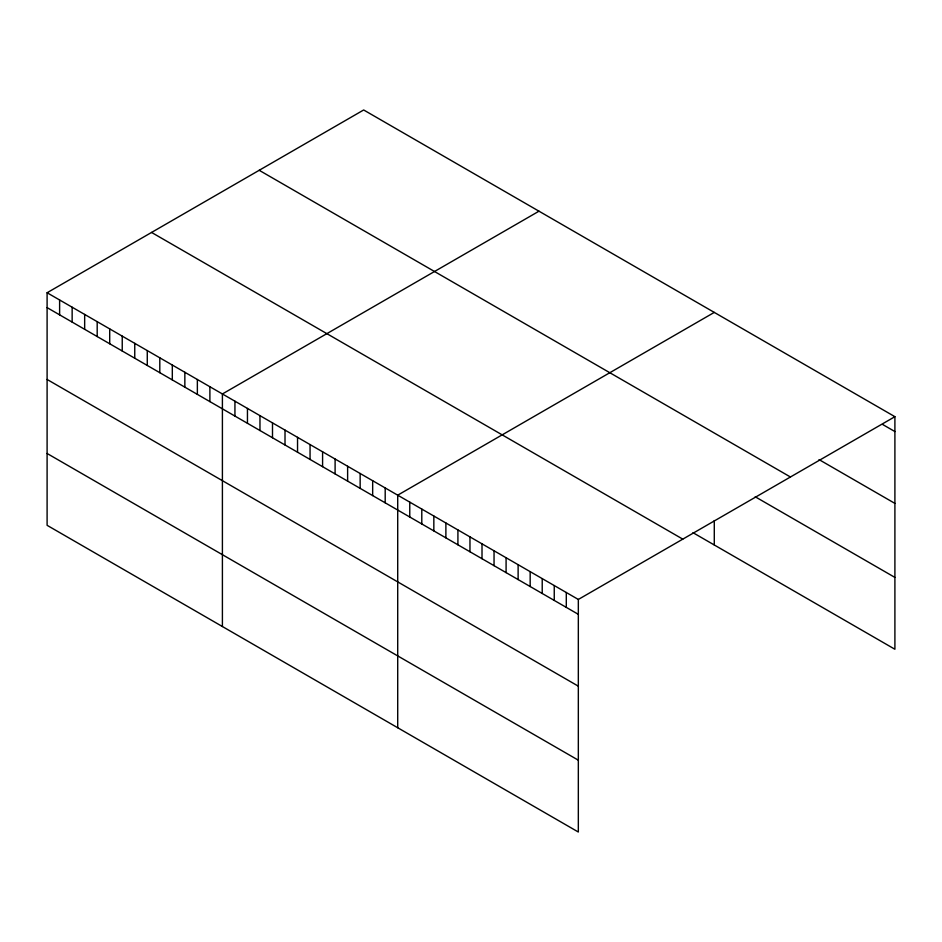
<?xml version="1.0" encoding="UTF-8"?>
<svg xmlns="http://www.w3.org/2000/svg" width="942" height="942" viewBox="0 0 942 942"><rect width="100%" height="100%" fill="white"/><g stroke="black" fill="none" stroke-linecap="round" stroke-linejoin="round"><path stroke-width="1.41" d="M47.1 292.75L578.329 599.453L578.329 832.022L47.1 525.318L47.1 292.75L363.671 109.979L894.9 416.682L894.9 649.25L692.994 532.689M538.977 211.196L222.406 393.956L222.406 626.524M714.283 312.403L397.712 495.174L397.712 727.742M578.329 599.453L894.9 416.682M882.854 424.607L894.9 431.554M819.045 459.602L894.9 503.393M259.203 170.29L790.432 476.993M755.225 496.775L894.9 577.411M151.568 232.439L682.797 539.142M47.1 307.622L578.329 614.325M47.1 379.461L578.329 686.165M47.1 453.479L578.329 760.182M714.283 520.549L714.283 544.971M566.295 592.494L566.295 607.378M554.249 585.547L554.249 600.419M542.215 578.6L542.215 593.472M530.169 571.641L530.169 586.513M518.124 564.694L518.124 579.565M506.089 557.735L506.089 572.618M494.044 550.787L494.044 565.659M482.01 543.84L482.01 558.712M469.964 536.881L469.964 551.753M457.918 529.934L457.918 544.806M445.884 522.975L445.884 537.858M433.838 516.028L433.838 530.899M421.792 509.08L421.792 523.952M409.758 502.121L409.758 516.993M385.196 487.944L385.196 502.816M372.667 480.714L372.667 495.586M360.15 473.485L360.15 488.356M347.622 466.255L347.622 481.127M335.105 459.025L335.105 473.897M322.588 451.795L322.588 466.667M310.059 444.565L310.059 459.437M297.542 437.335L297.542 452.207M285.014 430.105L285.014 444.977M272.497 422.876L272.497 437.747M259.968 415.646L259.968 430.518M247.452 408.416L247.452 423.288M234.935 401.186L234.935 416.058M209.889 386.726L209.889 401.61M197.361 379.496L197.361 394.38M184.844 372.267L184.844 387.15M172.315 365.037L172.315 379.92M159.799 357.807L159.799 372.691M147.27 350.577L147.27 365.461M134.753 343.347L134.753 358.231M122.236 336.129L122.236 351.001M109.708 328.899L109.708 343.771M97.191 321.669L97.191 336.541M84.662 314.44L84.662 329.311M72.145 307.21L72.145 322.082M59.617 299.98L59.617 314.852"/></g></svg>
